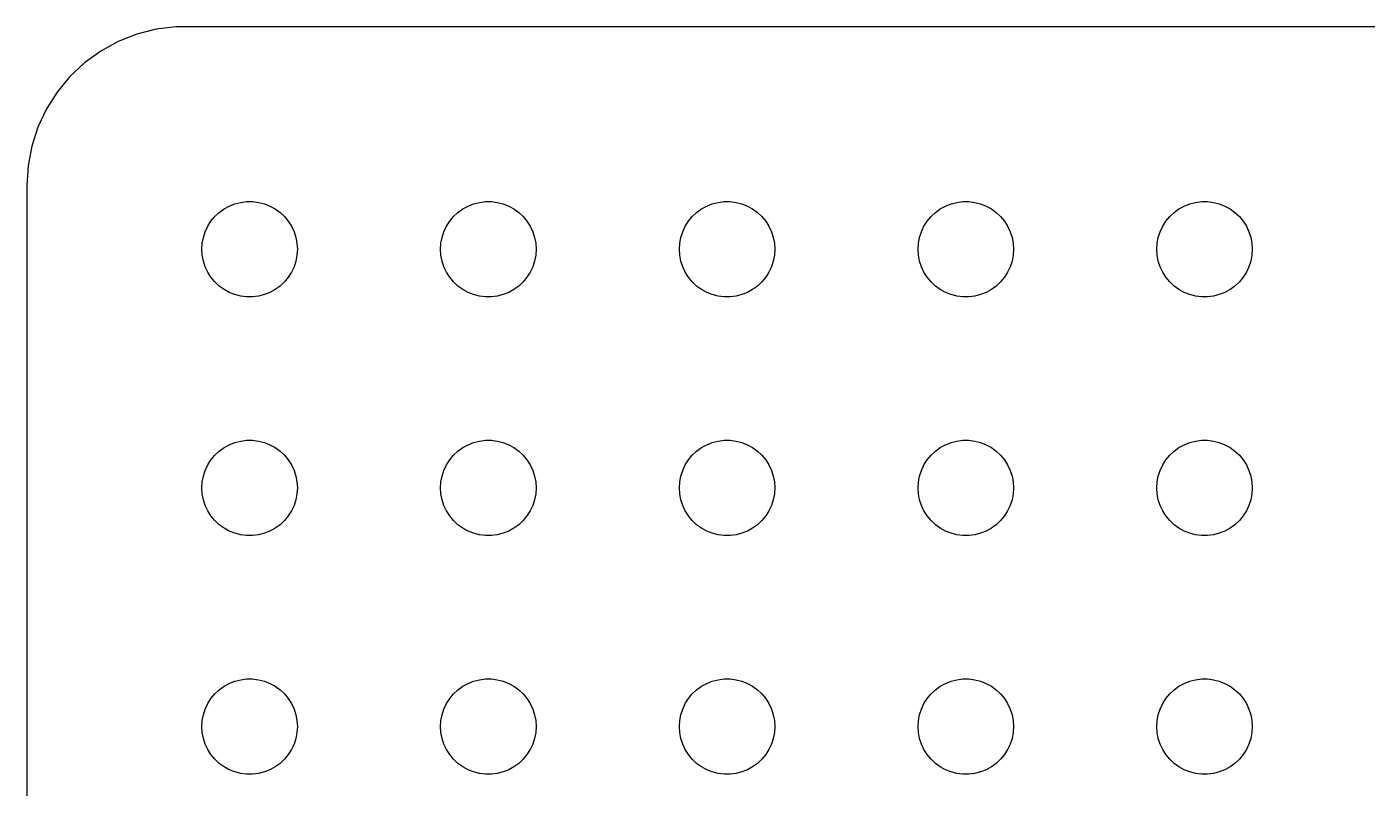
# Model space of a CAD drawing. Header units: metres. Extents: x -44.5 to 44.5, y 86 to 184.
# Drawn here: x -44.5 to -2.39, y 106.06 to 129.99 of the extents above; entities that cross this region are included whole.
import ezdxf

# ---------------------------------------------------------------- set-up
doc = ezdxf.new("R2010")
doc.units = ezdxf.units.M

msp = doc.modelspace()

# ---------------------------------------------------------------- linework, layer by layer
for p, q in [((-41.0451, 129.755), (-41.6289, 129.524)), ((-40.4369, 129.911), (-41.0451, 129.755)), ((-39.8139, 129.99), (-40.4369, 129.911)), ((39.8139, 129.99), (-39.8139, 129.99)), ((-41.6289, 129.524), (-42.1791, 129.222)), ((-42.1791, 129.222), (-42.6871, 128.853)), ((-42.6871, 128.853), (-43.1448, 128.423)), ((-43.1448, 128.423), (-43.5451, 127.939)), ((-43.5451, 127.939), (-43.8815, 127.409)), ((-43.8815, 127.409), (-44.1489, 126.841)), ((-44.1489, 126.841), (-44.3429, 126.243)), ((-44.3429, 126.243), (-44.4606, 125.627)), ((-44.4606, 125.627), (-44.5, 125)), ((-44.5, 125), (-44.5, 91)), ((-38.4561, 124.156), (-38.3037, 124.266)), ((-38.3037, 124.266), (-38.1387, 124.357)), ((-38.1387, 124.357), (-37.9635, 124.427)), ((-37.9635, 124.427), (-37.7811, 124.473)), ((-37.7811, 124.473), (-37.5942, 124.497)), ((-37.5942, 124.497), (-37.4058, 124.497)), ((-37.4058, 124.497), (-37.2189, 124.473)), ((-37.2189, 124.473), (-37.0365, 124.427)), ((-37.0365, 124.427), (-36.8613, 124.357)), ((-36.8613, 124.357), (-36.6963, 124.266)), ((-36.6963, 124.266), (-36.5439, 124.156)), ((-30.9561, 124.156), (-30.8037, 124.266)), ((-30.8037, 124.266), (-30.6387, 124.357)), ((-30.6387, 124.357), (-30.4635, 124.427)), ((-30.4635, 124.427), (-30.2811, 124.473)), ((-30.2811, 124.473), (-30.0942, 124.497)), ((-30.0942, 124.497), (-29.9058, 124.497)), ((-29.9058, 124.497), (-29.7189, 124.473)), ((-29.7189, 124.473), (-29.5365, 124.427)), ((-29.5365, 124.427), (-29.3613, 124.357)), ((-29.3613, 124.357), (-29.1963, 124.266)), ((-29.1963, 124.266), (-29.0439, 124.156)), ((-23.4561, 124.156), (-23.3037, 124.266)), ((-23.3037, 124.266), (-23.1387, 124.357)), ((-23.1387, 124.357), (-22.9635, 124.427)), ((-22.9635, 124.427), (-22.7811, 124.473)), ((-22.7811, 124.473), (-22.5942, 124.497)), ((-22.5942, 124.497), (-22.4058, 124.497)), ((-22.4058, 124.497), (-22.2189, 124.473)), ((-22.2189, 124.473), (-22.0365, 124.427)), ((-22.0365, 124.427), (-21.8613, 124.357)), ((-21.8613, 124.357), (-21.6963, 124.266)), ((-21.6963, 124.266), (-21.5439, 124.156)), ((-15.9561, 124.156), (-15.8037, 124.266)), ((-15.8037, 124.266), (-15.6387, 124.357)), ((-15.6387, 124.357), (-15.4635, 124.427)), ((-15.4635, 124.427), (-15.2811, 124.473)), ((-15.2811, 124.473), (-15.0942, 124.497)), ((-15.0942, 124.497), (-14.9058, 124.497)), ((-14.9058, 124.497), (-14.7189, 124.473)), ((-14.7189, 124.473), (-14.5365, 124.427)), ((-14.5365, 124.427), (-14.3613, 124.357)), ((-14.3613, 124.357), (-14.1963, 124.266)), ((-14.1963, 124.266), (-14.0439, 124.156)), ((-8.45613, 124.156), (-8.30373, 124.266)), ((-8.30373, 124.266), (-8.13866, 124.357)), ((-8.13866, 124.357), (-7.96352, 124.427)), ((-7.96352, 124.427), (-7.78107, 124.473)), ((-7.78107, 124.473), (-7.59418, 124.497)), ((-7.59418, 124.497), (-7.40581, 124.497)), ((-7.40581, 124.497), (-7.21892, 124.473)), ((-7.21892, 124.473), (-7.03647, 124.427)), ((-7.03647, 124.427), (-6.86133, 124.357)), ((-6.86133, 124.357), (-6.69626, 124.266)), ((-6.69626, 124.266), (-6.54385, 124.156)), ((-38.8145, 123.723), (-38.7135, 123.882)), ((-38.7135, 123.882), (-38.5934, 124.027)), ((-38.5934, 124.027), (-38.4561, 124.156)), ((-36.5439, 124.156), (-36.4065, 124.027)), ((-36.4065, 124.027), (-36.2865, 123.882)), ((-36.2865, 123.882), (-36.1855, 123.723)), ((-31.3145, 123.723), (-31.2135, 123.882)), ((-31.2135, 123.882), (-31.0934, 124.027)), ((-31.0934, 124.027), (-30.9561, 124.156)), ((-29.0439, 124.156), (-28.9065, 124.027)), ((-28.9065, 124.027), (-28.7865, 123.882)), ((-28.7865, 123.882), (-28.6855, 123.723)), ((-23.8145, 123.723), (-23.7135, 123.882)), ((-23.7135, 123.882), (-23.5934, 124.027)), ((-23.5934, 124.027), (-23.4561, 124.156)), ((-21.5439, 124.156), (-21.4065, 124.027)), ((-21.4065, 124.027), (-21.2865, 123.882)), ((-21.2865, 123.882), (-21.1855, 123.723)), ((-16.3145, 123.723), (-16.2135, 123.882)), ((-16.2135, 123.882), (-16.0934, 124.027)), ((-16.0934, 124.027), (-15.9561, 124.156)), ((-14.0439, 124.156), (-13.9065, 124.027)), ((-13.9065, 124.027), (-13.7865, 123.882)), ((-13.7865, 123.882), (-13.6855, 123.723)), ((-8.81445, 123.723), (-8.71352, 123.882)), ((-8.71352, 123.882), (-8.59344, 124.027)), ((-8.59344, 124.027), (-8.45613, 124.156)), ((-6.54385, 124.156), (-6.40654, 124.027)), ((-6.40654, 124.027), (-6.28647, 123.882)), ((-6.28647, 123.882), (-6.18553, 123.723)), ((-38.9529, 123.373), (-38.8947, 123.552)), ((-38.8947, 123.552), (-38.8145, 123.723)), ((-36.1855, 123.723), (-36.1053, 123.552)), ((-36.1053, 123.552), (-36.0471, 123.373)), ((-31.4529, 123.373), (-31.3947, 123.552)), ((-31.3947, 123.552), (-31.3145, 123.723)), ((-28.6855, 123.723), (-28.6053, 123.552)), ((-28.6053, 123.552), (-28.5471, 123.373)), ((-23.9529, 123.373), (-23.8947, 123.552)), ((-23.8947, 123.552), (-23.8145, 123.723)), ((-21.1855, 123.723), (-21.1053, 123.552)), ((-21.1053, 123.552), (-21.0471, 123.373)), ((-16.4529, 123.373), (-16.3947, 123.552)), ((-16.3947, 123.552), (-16.3145, 123.723)), ((-13.6855, 123.723), (-13.6053, 123.552)), ((-13.6053, 123.552), (-13.5471, 123.373)), ((-8.95287, 123.373), (-8.89465, 123.552)), ((-8.89465, 123.552), (-8.81445, 123.723)), ((-6.18553, 123.723), (-6.10533, 123.552)), ((-6.10533, 123.552), (-6.04712, 123.373)), ((-39, 123), (-38.9882, 123.188)), ((-38.9882, 122.812), (-39, 123)), ((-38.9882, 123.188), (-38.9529, 123.373)), ((-36.0471, 123.373), (-36.0118, 123.188)), ((-36.0118, 123.188), (-36, 123)), ((-36, 123), (-36.0118, 122.812)), ((-31.5, 123), (-31.4882, 123.188)), ((-31.4882, 122.812), (-31.5, 123)), ((-31.4882, 123.188), (-31.4529, 123.373)), ((-28.5471, 123.373), (-28.5118, 123.188)), ((-28.5118, 123.188), (-28.5, 123)), ((-28.5, 123), (-28.5118, 122.812)), ((-24, 123), (-23.9882, 123.188)), ((-23.9882, 122.812), (-24, 123)), ((-23.9882, 123.188), (-23.9529, 123.373)), ((-21.0471, 123.373), (-21.0118, 123.188)), ((-21.0118, 123.188), (-21, 123)), ((-21, 123), (-21.0118, 122.812)), ((-16.5, 123), (-16.4882, 123.188)), ((-16.4882, 122.812), (-16.5, 123)), ((-16.4882, 123.188), (-16.4529, 123.373)), ((-13.5471, 123.373), (-13.5118, 123.188)), ((-13.5118, 123.188), (-13.5, 123)), ((-13.5, 123), (-13.5118, 122.812)), ((-9, 123), (-8.98816, 123.188)), ((-8.98816, 122.812), (-9, 123)), ((-8.98816, 123.188), (-8.95287, 123.373)), ((-6.04712, 123.373), (-6.01183, 123.188)), ((-6.01183, 123.188), (-6, 123)), ((-6, 123), (-6.01183, 122.812)), ((-38.9529, 122.627), (-38.9882, 122.812)), ((-38.8947, 122.448), (-38.9529, 122.627)), ((-36.0471, 122.627), (-36.1053, 122.448)), ((-36.0118, 122.812), (-36.0471, 122.627)), ((-31.4529, 122.627), (-31.4882, 122.812)), ((-31.3947, 122.448), (-31.4529, 122.627)), ((-28.5471, 122.627), (-28.6053, 122.448)), ((-28.5118, 122.812), (-28.5471, 122.627)), ((-23.9529, 122.627), (-23.9882, 122.812)), ((-23.8947, 122.448), (-23.9529, 122.627)), ((-21.0471, 122.627), (-21.1053, 122.448)), ((-21.0118, 122.812), (-21.0471, 122.627)), ((-16.4529, 122.627), (-16.4882, 122.812)), ((-16.3947, 122.448), (-16.4529, 122.627)), ((-13.5471, 122.627), (-13.6053, 122.448)), ((-13.5118, 122.812), (-13.5471, 122.627)), ((-8.95287, 122.627), (-8.98816, 122.812)), ((-8.89465, 122.448), (-8.95287, 122.627)), ((-6.04712, 122.627), (-6.10533, 122.448)), ((-6.01183, 122.812), (-6.04712, 122.627)), ((-38.8145, 122.277), (-38.8947, 122.448)), ((-38.7135, 122.118), (-38.8145, 122.277)), ((-36.1855, 122.277), (-36.2865, 122.118)), ((-36.1053, 122.448), (-36.1855, 122.277)), ((-31.3145, 122.277), (-31.3947, 122.448)), ((-31.2135, 122.118), (-31.3145, 122.277)), ((-28.6855, 122.277), (-28.7865, 122.118)), ((-28.6053, 122.448), (-28.6855, 122.277)), ((-23.8145, 122.277), (-23.8947, 122.448)), ((-23.7135, 122.118), (-23.8145, 122.277)), ((-21.1855, 122.277), (-21.2865, 122.118)), ((-21.1053, 122.448), (-21.1855, 122.277)), ((-16.3145, 122.277), (-16.3947, 122.448)), ((-16.2135, 122.118), (-16.3145, 122.277)), ((-13.6855, 122.277), (-13.7865, 122.118)), ((-13.6053, 122.448), (-13.6855, 122.277)), ((-8.81445, 122.277), (-8.89465, 122.448)), ((-8.71352, 122.118), (-8.81445, 122.277)), ((-6.18553, 122.277), (-6.28647, 122.118)), ((-6.10533, 122.448), (-6.18553, 122.277)), ((-38.5934, 121.973), (-38.7135, 122.118)), ((-38.4561, 121.844), (-38.5934, 121.973)), ((-38.3037, 121.734), (-38.4561, 121.844)), ((-38.1387, 121.643), (-38.3037, 121.734)), ((-36.6963, 121.734), (-36.8613, 121.643)), ((-36.5439, 121.844), (-36.6963, 121.734)), ((-36.4065, 121.973), (-36.5439, 121.844)), ((-36.2865, 122.118), (-36.4065, 121.973)), ((-31.0934, 121.973), (-31.2135, 122.118)), ((-30.9561, 121.844), (-31.0934, 121.973)), ((-30.8037, 121.734), (-30.9561, 121.844)), ((-30.6387, 121.643), (-30.8037, 121.734)), ((-29.1963, 121.734), (-29.3613, 121.643)), ((-29.0439, 121.844), (-29.1963, 121.734)), ((-28.9065, 121.973), (-29.0439, 121.844)), ((-28.7865, 122.118), (-28.9065, 121.973)), ((-23.5934, 121.973), (-23.7135, 122.118)), ((-23.4561, 121.844), (-23.5934, 121.973)), ((-23.3037, 121.734), (-23.4561, 121.844)), ((-23.1387, 121.643), (-23.3037, 121.734)), ((-21.6963, 121.734), (-21.8613, 121.643)), ((-21.5439, 121.844), (-21.6963, 121.734)), ((-21.4065, 121.973), (-21.5439, 121.844)), ((-21.2865, 122.118), (-21.4065, 121.973)), ((-16.0934, 121.973), (-16.2135, 122.118)), ((-15.9561, 121.844), (-16.0934, 121.973)), ((-15.8037, 121.734), (-15.9561, 121.844)), ((-15.6387, 121.643), (-15.8037, 121.734)), ((-14.1963, 121.734), (-14.3613, 121.643)), ((-14.0439, 121.844), (-14.1963, 121.734)), ((-13.9065, 121.973), (-14.0439, 121.844)), ((-13.7865, 122.118), (-13.9065, 121.973)), ((-8.59344, 121.973), (-8.71352, 122.118)), ((-8.45613, 121.844), (-8.59344, 121.973)), ((-8.30373, 121.734), (-8.45613, 121.844)), ((-8.13866, 121.643), (-8.30373, 121.734)), ((-6.69626, 121.734), (-6.86133, 121.643)), ((-6.54385, 121.844), (-6.69626, 121.734)), ((-6.40654, 121.973), (-6.54385, 121.844)), ((-6.28647, 122.118), (-6.40654, 121.973)), ((-37.9635, 121.573), (-38.1387, 121.643)), ((-37.7811, 121.527), (-37.9635, 121.573)), ((-37.5942, 121.503), (-37.7811, 121.527)), ((-37.4058, 121.503), (-37.5942, 121.503)), ((-37.2189, 121.527), (-37.4058, 121.503)), ((-37.0365, 121.573), (-37.2189, 121.527)), ((-36.8613, 121.643), (-37.0365, 121.573)), ((-30.4635, 121.573), (-30.6387, 121.643)), ((-30.2811, 121.527), (-30.4635, 121.573)), ((-30.0942, 121.503), (-30.2811, 121.527)), ((-29.9058, 121.503), (-30.0942, 121.503)), ((-29.7189, 121.527), (-29.9058, 121.503)), ((-29.5365, 121.573), (-29.7189, 121.527)), ((-29.3613, 121.643), (-29.5365, 121.573)), ((-22.9635, 121.573), (-23.1387, 121.643)), ((-22.7811, 121.527), (-22.9635, 121.573)), ((-22.5942, 121.503), (-22.7811, 121.527)), ((-22.4058, 121.503), (-22.5942, 121.503)), ((-22.2189, 121.527), (-22.4058, 121.503)), ((-22.0365, 121.573), (-22.2189, 121.527)), ((-21.8613, 121.643), (-22.0365, 121.573)), ((-15.4635, 121.573), (-15.6387, 121.643)), ((-15.2811, 121.527), (-15.4635, 121.573)), ((-15.0942, 121.503), (-15.2811, 121.527)), ((-14.9058, 121.503), (-15.0942, 121.503)), ((-14.7189, 121.527), (-14.9058, 121.503)), ((-14.5365, 121.573), (-14.7189, 121.527)), ((-14.3613, 121.643), (-14.5365, 121.573)), ((-7.96352, 121.573), (-8.13866, 121.643)), ((-7.78107, 121.527), (-7.96352, 121.573)), ((-7.59418, 121.503), (-7.78107, 121.527)), ((-7.40581, 121.503), (-7.59418, 121.503)), ((-7.21892, 121.527), (-7.40581, 121.503)), ((-7.03647, 121.573), (-7.21892, 121.527)), ((-6.86133, 121.643), (-7.03647, 121.573)), ((-38.5934, 116.527), (-38.4561, 116.656)), ((-38.4561, 116.656), (-38.3037, 116.766)), ((-38.3037, 116.766), (-38.1387, 116.857)), ((-38.1387, 116.857), (-37.9635, 116.927)), ((-37.9635, 116.927), (-37.7811, 116.973)), ((-37.7811, 116.973), (-37.5942, 116.997)), ((-37.5942, 116.997), (-37.4058, 116.997)), ((-37.4058, 116.997), (-37.2189, 116.973)), ((-37.2189, 116.973), (-37.0365, 116.927)), ((-37.0365, 116.927), (-36.8613, 116.857)), ((-36.8613, 116.857), (-36.6963, 116.766)), ((-36.6963, 116.766), (-36.5439, 116.656)), ((-36.5439, 116.656), (-36.4065, 116.527)), ((-31.0934, 116.527), (-30.9561, 116.656)), ((-30.9561, 116.656), (-30.8037, 116.766)), ((-30.8037, 116.766), (-30.6387, 116.857)), ((-30.6387, 116.857), (-30.4635, 116.927)), ((-30.4635, 116.927), (-30.2811, 116.973)), ((-30.2811, 116.973), (-30.0942, 116.997)), ((-30.0942, 116.997), (-29.9058, 116.997)), ((-29.9058, 116.997), (-29.7189, 116.973)), ((-29.7189, 116.973), (-29.5365, 116.927)), ((-29.5365, 116.927), (-29.3613, 116.857)), ((-29.3613, 116.857), (-29.1963, 116.766)), ((-29.1963, 116.766), (-29.0439, 116.656)), ((-29.0439, 116.656), (-28.9065, 116.527)), ((-23.5934, 116.527), (-23.4561, 116.656)), ((-23.4561, 116.656), (-23.3037, 116.766)), ((-23.3037, 116.766), (-23.1387, 116.857)), ((-23.1387, 116.857), (-22.9635, 116.927)), ((-22.9635, 116.927), (-22.7811, 116.973)), ((-22.7811, 116.973), (-22.5942, 116.997)), ((-22.5942, 116.997), (-22.4058, 116.997)), ((-22.4058, 116.997), (-22.2189, 116.973)), ((-22.2189, 116.973), (-22.0365, 116.927)), ((-22.0365, 116.927), (-21.8613, 116.857)), ((-21.8613, 116.857), (-21.6963, 116.766)), ((-21.6963, 116.766), (-21.5439, 116.656)), ((-21.5439, 116.656), (-21.4065, 116.527)), ((-16.0934, 116.527), (-15.9561, 116.656)), ((-15.9561, 116.656), (-15.8037, 116.766)), ((-15.8037, 116.766), (-15.6387, 116.857)), ((-15.6387, 116.857), (-15.4635, 116.927)), ((-15.4635, 116.927), (-15.2811, 116.973)), ((-15.2811, 116.973), (-15.0942, 116.997)), ((-15.0942, 116.997), (-14.9058, 116.997)), ((-14.9058, 116.997), (-14.7189, 116.973)), ((-14.7189, 116.973), (-14.5365, 116.927)), ((-14.5365, 116.927), (-14.3613, 116.857)), ((-14.3613, 116.857), (-14.1963, 116.766)), ((-14.1963, 116.766), (-14.0439, 116.656)), ((-14.0439, 116.656), (-13.9065, 116.527)), ((-8.59344, 116.527), (-8.45613, 116.656)), ((-8.45613, 116.656), (-8.30373, 116.766)), ((-8.30373, 116.766), (-8.13866, 116.857)), ((-8.13866, 116.857), (-7.96352, 116.927)), ((-7.96352, 116.927), (-7.78107, 116.973)), ((-7.78107, 116.973), (-7.59418, 116.997)), ((-7.59418, 116.997), (-7.40581, 116.997)), ((-7.40581, 116.997), (-7.21892, 116.973)), ((-7.21892, 116.973), (-7.03647, 116.927)), ((-7.03647, 116.927), (-6.86133, 116.857)), ((-6.86133, 116.857), (-6.69626, 116.766)), ((-6.69626, 116.766), (-6.54385, 116.656)), ((-6.54385, 116.656), (-6.40654, 116.527)), ((-38.8145, 116.223), (-38.7135, 116.382)), ((-38.7135, 116.382), (-38.5934, 116.527)), ((-36.4065, 116.527), (-36.2865, 116.382)), ((-36.2865, 116.382), (-36.1855, 116.223)), ((-31.3145, 116.223), (-31.2135, 116.382)), ((-31.2135, 116.382), (-31.0934, 116.527)), ((-28.9065, 116.527), (-28.7865, 116.382)), ((-28.7865, 116.382), (-28.6855, 116.223)), ((-23.8145, 116.223), (-23.7135, 116.382)), ((-23.7135, 116.382), (-23.5934, 116.527)), ((-21.4065, 116.527), (-21.2865, 116.382)), ((-21.2865, 116.382), (-21.1855, 116.223)), ((-16.3145, 116.223), (-16.2135, 116.382)), ((-16.2135, 116.382), (-16.0934, 116.527)), ((-13.9065, 116.527), (-13.7865, 116.382)), ((-13.7865, 116.382), (-13.6855, 116.223)), ((-8.81445, 116.223), (-8.71352, 116.382)), ((-8.71352, 116.382), (-8.59344, 116.527)), ((-6.40654, 116.527), (-6.28647, 116.382)), ((-6.28647, 116.382), (-6.18553, 116.223)), ((-38.9882, 115.688), (-38.9529, 115.873)), ((-38.9529, 115.873), (-38.8947, 116.052)), ((-38.8947, 116.052), (-38.8145, 116.223)), ((-36.1855, 116.223), (-36.1053, 116.052)), ((-36.1053, 116.052), (-36.0471, 115.873)), ((-36.0471, 115.873), (-36.0118, 115.688)), ((-31.4882, 115.688), (-31.4529, 115.873)), ((-31.4529, 115.873), (-31.3947, 116.052)), ((-31.3947, 116.052), (-31.3145, 116.223)), ((-28.6855, 116.223), (-28.6053, 116.052)), ((-28.6053, 116.052), (-28.5471, 115.873)), ((-28.5471, 115.873), (-28.5118, 115.688)), ((-23.9882, 115.688), (-23.9529, 115.873)), ((-23.9529, 115.873), (-23.8947, 116.052)), ((-23.8947, 116.052), (-23.8145, 116.223)), ((-21.1855, 116.223), (-21.1053, 116.052)), ((-21.1053, 116.052), (-21.0471, 115.873)), ((-21.0471, 115.873), (-21.0118, 115.688)), ((-16.4882, 115.688), (-16.4529, 115.873)), ((-16.4529, 115.873), (-16.3947, 116.052)), ((-16.3947, 116.052), (-16.3145, 116.223)), ((-13.6855, 116.223), (-13.6053, 116.052)), ((-13.6053, 116.052), (-13.5471, 115.873)), ((-13.5471, 115.873), (-13.5118, 115.688)), ((-8.98816, 115.688), (-8.95287, 115.873)), ((-8.95287, 115.873), (-8.89465, 116.052)), ((-8.89465, 116.052), (-8.81445, 116.223)), ((-6.18553, 116.223), (-6.10533, 116.052)), ((-6.10533, 116.052), (-6.04712, 115.873)), ((-6.04712, 115.873), (-6.01183, 115.688)), ((-39, 115.5), (-38.9882, 115.688)), ((-38.9882, 115.312), (-39, 115.5)), ((-36.0118, 115.688), (-36, 115.5)), ((-36, 115.5), (-36.0118, 115.312)), ((-31.5, 115.5), (-31.4882, 115.688)), ((-31.4882, 115.312), (-31.5, 115.5)), ((-28.5118, 115.688), (-28.5, 115.5)), ((-28.5, 115.5), (-28.5118, 115.312)), ((-24, 115.5), (-23.9882, 115.688)), ((-23.9882, 115.312), (-24, 115.5)), ((-21.0118, 115.688), (-21, 115.5)), ((-21, 115.5), (-21.0118, 115.312)), ((-16.5, 115.5), (-16.4882, 115.688)), ((-16.4882, 115.312), (-16.5, 115.5)), ((-13.5118, 115.688), (-13.5, 115.5)), ((-13.5, 115.5), (-13.5118, 115.312)), ((-9, 115.5), (-8.98816, 115.688)), ((-8.98816, 115.312), (-9, 115.5)), ((-6.01183, 115.688), (-6, 115.5)), ((-6, 115.5), (-6.01183, 115.312)), ((-38.9529, 115.127), (-38.9882, 115.312)), ((-38.8947, 114.948), (-38.9529, 115.127)), ((-36.0471, 115.127), (-36.1053, 114.948)), ((-36.0118, 115.312), (-36.0471, 115.127)), ((-31.4529, 115.127), (-31.4882, 115.312)), ((-31.3947, 114.948), (-31.4529, 115.127)), ((-28.5471, 115.127), (-28.6053, 114.948)), ((-28.5118, 115.312), (-28.5471, 115.127)), ((-23.9529, 115.127), (-23.9882, 115.312)), ((-23.8947, 114.948), (-23.9529, 115.127)), ((-21.0471, 115.127), (-21.1053, 114.948)), ((-21.0118, 115.312), (-21.0471, 115.127)), ((-16.4529, 115.127), (-16.4882, 115.312)), ((-16.3947, 114.948), (-16.4529, 115.127)), ((-13.5471, 115.127), (-13.6053, 114.948)), ((-13.5118, 115.312), (-13.5471, 115.127)), ((-8.95287, 115.127), (-8.98816, 115.312)), ((-8.89465, 114.948), (-8.95287, 115.127)), ((-6.04712, 115.127), (-6.10533, 114.948)), ((-6.01183, 115.312), (-6.04712, 115.127)), ((-38.8145, 114.777), (-38.8947, 114.948)), ((-38.7135, 114.618), (-38.8145, 114.777)), ((-38.5934, 114.473), (-38.7135, 114.618)), ((-36.2865, 114.618), (-36.4065, 114.473)), ((-36.1855, 114.777), (-36.2865, 114.618)), ((-36.1053, 114.948), (-36.1855, 114.777)), ((-31.3145, 114.777), (-31.3947, 114.948)), ((-31.2135, 114.618), (-31.3145, 114.777)), ((-31.0934, 114.473), (-31.2135, 114.618)), ((-28.7865, 114.618), (-28.9065, 114.473)), ((-28.6855, 114.777), (-28.7865, 114.618)), ((-28.6053, 114.948), (-28.6855, 114.777)), ((-23.8145, 114.777), (-23.8947, 114.948)), ((-23.7135, 114.618), (-23.8145, 114.777)), ((-23.5934, 114.473), (-23.7135, 114.618)), ((-21.2865, 114.618), (-21.4065, 114.473)), ((-21.1855, 114.777), (-21.2865, 114.618)), ((-21.1053, 114.948), (-21.1855, 114.777)), ((-16.3145, 114.777), (-16.3947, 114.948)), ((-16.2135, 114.618), (-16.3145, 114.777)), ((-16.0934, 114.473), (-16.2135, 114.618)), ((-13.7865, 114.618), (-13.9065, 114.473)), ((-13.6855, 114.777), (-13.7865, 114.618)), ((-13.6053, 114.948), (-13.6855, 114.777)), ((-8.81445, 114.777), (-8.89465, 114.948)), ((-8.71352, 114.618), (-8.81445, 114.777)), ((-8.59344, 114.473), (-8.71352, 114.618)), ((-6.28647, 114.618), (-6.40654, 114.473)), ((-6.18553, 114.777), (-6.28647, 114.618)), ((-6.10533, 114.948), (-6.18553, 114.777)), ((-38.4561, 114.344), (-38.5934, 114.473)), ((-38.3037, 114.234), (-38.4561, 114.344)), ((-38.1387, 114.143), (-38.3037, 114.234)), ((-37.9635, 114.073), (-38.1387, 114.143)), ((-36.8613, 114.143), (-37.0365, 114.073)), ((-36.6963, 114.234), (-36.8613, 114.143)), ((-36.5439, 114.344), (-36.6963, 114.234)), ((-36.4065, 114.473), (-36.5439, 114.344)), ((-30.9561, 114.344), (-31.0934, 114.473)), ((-30.8037, 114.234), (-30.9561, 114.344)), ((-30.6387, 114.143), (-30.8037, 114.234)), ((-30.4635, 114.073), (-30.6387, 114.143)), ((-29.3613, 114.143), (-29.5365, 114.073)), ((-29.1963, 114.234), (-29.3613, 114.143)), ((-29.0439, 114.344), (-29.1963, 114.234)), ((-28.9065, 114.473), (-29.0439, 114.344)), ((-23.4561, 114.344), (-23.5934, 114.473)), ((-23.3037, 114.234), (-23.4561, 114.344)), ((-23.1387, 114.143), (-23.3037, 114.234)), ((-22.9635, 114.073), (-23.1387, 114.143)), ((-21.8613, 114.143), (-22.0365, 114.073)), ((-21.6963, 114.234), (-21.8613, 114.143)), ((-21.5439, 114.344), (-21.6963, 114.234)), ((-21.4065, 114.473), (-21.5439, 114.344)), ((-15.9561, 114.344), (-16.0934, 114.473)), ((-15.8037, 114.234), (-15.9561, 114.344)), ((-15.6387, 114.143), (-15.8037, 114.234)), ((-15.4635, 114.073), (-15.6387, 114.143)), ((-14.3613, 114.143), (-14.5365, 114.073)), ((-14.1963, 114.234), (-14.3613, 114.143)), ((-14.0439, 114.344), (-14.1963, 114.234)), ((-13.9065, 114.473), (-14.0439, 114.344)), ((-8.45613, 114.344), (-8.59344, 114.473)), ((-8.30373, 114.234), (-8.45613, 114.344)), ((-8.13866, 114.143), (-8.30373, 114.234)), ((-7.96352, 114.073), (-8.13866, 114.143)), ((-6.86133, 114.143), (-7.03647, 114.073)), ((-6.69626, 114.234), (-6.86133, 114.143)), ((-6.54385, 114.344), (-6.69626, 114.234)), ((-6.40654, 114.473), (-6.54385, 114.344)), ((-37.7811, 114.027), (-37.9635, 114.073)), ((-37.5942, 114.003), (-37.7811, 114.027)), ((-37.4058, 114.003), (-37.5942, 114.003)), ((-37.2189, 114.027), (-37.4058, 114.003)), ((-37.0365, 114.073), (-37.2189, 114.027)), ((-30.2811, 114.027), (-30.4635, 114.073)), ((-30.0942, 114.003), (-30.2811, 114.027)), ((-29.9058, 114.003), (-30.0942, 114.003)), ((-29.7189, 114.027), (-29.9058, 114.003)), ((-29.5365, 114.073), (-29.7189, 114.027)), ((-22.7811, 114.027), (-22.9635, 114.073)), ((-22.5942, 114.003), (-22.7811, 114.027)), ((-22.4058, 114.003), (-22.5942, 114.003)), ((-22.2189, 114.027), (-22.4058, 114.003)), ((-22.0365, 114.073), (-22.2189, 114.027)), ((-15.2811, 114.027), (-15.4635, 114.073)), ((-15.0942, 114.003), (-15.2811, 114.027)), ((-14.9058, 114.003), (-15.0942, 114.003)), ((-14.7189, 114.027), (-14.9058, 114.003)), ((-14.5365, 114.073), (-14.7189, 114.027)), ((-7.78107, 114.027), (-7.96352, 114.073)), ((-7.59418, 114.003), (-7.78107, 114.027)), ((-7.40581, 114.003), (-7.59418, 114.003)), ((-7.21892, 114.027), (-7.40581, 114.003)), ((-7.03647, 114.073), (-7.21892, 114.027)), ((-37.7811, 109.473), (-37.5942, 109.497)), ((-37.5942, 109.497), (-37.4058, 109.497)), ((-37.4058, 109.497), (-37.2189, 109.473)), ((-30.2811, 109.473), (-30.0942, 109.497)), ((-30.0942, 109.497), (-29.9058, 109.497)), ((-29.9058, 109.497), (-29.7189, 109.473)), ((-22.7811, 109.473), (-22.5942, 109.497)), ((-22.5942, 109.497), (-22.4058, 109.497)), ((-22.4058, 109.497), (-22.2189, 109.473)), ((-15.2811, 109.473), (-15.0942, 109.497)), ((-15.0942, 109.497), (-14.9058, 109.497)), ((-14.9058, 109.497), (-14.7189, 109.473)), ((-7.78107, 109.473), (-7.59418, 109.497)), ((-7.59418, 109.497), (-7.40581, 109.497)), ((-7.40581, 109.497), (-7.21892, 109.473)), ((-38.5934, 109.027), (-38.4561, 109.156)), ((-38.4561, 109.156), (-38.3037, 109.266)), ((-38.3037, 109.266), (-38.1387, 109.357)), ((-38.1387, 109.357), (-37.9635, 109.427)), ((-37.9635, 109.427), (-37.7811, 109.473)), ((-37.2189, 109.473), (-37.0365, 109.427)), ((-37.0365, 109.427), (-36.8613, 109.357)), ((-36.8613, 109.357), (-36.6963, 109.266)), ((-36.6963, 109.266), (-36.5439, 109.156)), ((-36.5439, 109.156), (-36.4065, 109.027)), ((-31.0934, 109.027), (-30.9561, 109.156)), ((-30.9561, 109.156), (-30.8037, 109.266)), ((-30.8037, 109.266), (-30.6387, 109.357)), ((-30.6387, 109.357), (-30.4635, 109.427)), ((-30.4635, 109.427), (-30.2811, 109.473)), ((-29.7189, 109.473), (-29.5365, 109.427)), ((-29.5365, 109.427), (-29.3613, 109.357)), ((-29.3613, 109.357), (-29.1963, 109.266)), ((-29.1963, 109.266), (-29.0439, 109.156)), ((-29.0439, 109.156), (-28.9065, 109.027)), ((-23.5934, 109.027), (-23.4561, 109.156)), ((-23.4561, 109.156), (-23.3037, 109.266)), ((-23.3037, 109.266), (-23.1387, 109.357)), ((-23.1387, 109.357), (-22.9635, 109.427)), ((-22.9635, 109.427), (-22.7811, 109.473)), ((-22.2189, 109.473), (-22.0365, 109.427)), ((-22.0365, 109.427), (-21.8613, 109.357)), ((-21.8613, 109.357), (-21.6963, 109.266)), ((-21.6963, 109.266), (-21.5439, 109.156)), ((-21.5439, 109.156), (-21.4065, 109.027)), ((-16.0934, 109.027), (-15.9561, 109.156)), ((-15.9561, 109.156), (-15.8037, 109.266)), ((-15.8037, 109.266), (-15.6387, 109.357)), ((-15.6387, 109.357), (-15.4635, 109.427)), ((-15.4635, 109.427), (-15.2811, 109.473)), ((-14.7189, 109.473), (-14.5365, 109.427)), ((-14.5365, 109.427), (-14.3613, 109.357)), ((-14.3613, 109.357), (-14.1963, 109.266)), ((-14.1963, 109.266), (-14.0439, 109.156)), ((-14.0439, 109.156), (-13.9065, 109.027)), ((-8.59344, 109.027), (-8.45613, 109.156)), ((-8.45613, 109.156), (-8.30373, 109.266)), ((-8.30373, 109.266), (-8.13866, 109.357)), ((-8.13866, 109.357), (-7.96352, 109.427)), ((-7.96352, 109.427), (-7.78107, 109.473)), ((-7.21892, 109.473), (-7.03647, 109.427)), ((-7.03647, 109.427), (-6.86133, 109.357)), ((-6.86133, 109.357), (-6.69626, 109.266)), ((-6.69626, 109.266), (-6.54385, 109.156)), ((-6.54385, 109.156), (-6.40654, 109.027)), ((-38.8947, 108.552), (-38.8145, 108.723)), ((-38.8145, 108.723), (-38.7135, 108.882)), ((-38.7135, 108.882), (-38.5934, 109.027)), ((-36.4065, 109.027), (-36.2865, 108.882)), ((-36.2865, 108.882), (-36.1855, 108.723)), ((-36.1855, 108.723), (-36.1053, 108.552)), ((-31.3947, 108.552), (-31.3145, 108.723)), ((-31.3145, 108.723), (-31.2135, 108.882)), ((-31.2135, 108.882), (-31.0934, 109.027)), ((-28.9065, 109.027), (-28.7865, 108.882)), ((-28.7865, 108.882), (-28.6855, 108.723)), ((-28.6855, 108.723), (-28.6053, 108.552)), ((-23.8947, 108.552), (-23.8145, 108.723)), ((-23.8145, 108.723), (-23.7135, 108.882)), ((-23.7135, 108.882), (-23.5934, 109.027)), ((-21.4065, 109.027), (-21.2865, 108.882)), ((-21.2865, 108.882), (-21.1855, 108.723)), ((-21.1855, 108.723), (-21.1053, 108.552)), ((-16.3947, 108.552), (-16.3145, 108.723)), ((-16.3145, 108.723), (-16.2135, 108.882)), ((-16.2135, 108.882), (-16.0934, 109.027)), ((-13.9065, 109.027), (-13.7865, 108.882)), ((-13.7865, 108.882), (-13.6855, 108.723)), ((-13.6855, 108.723), (-13.6053, 108.552)), ((-8.89465, 108.552), (-8.81445, 108.723)), ((-8.81445, 108.723), (-8.71352, 108.882)), ((-8.71352, 108.882), (-8.59344, 109.027)), ((-6.40654, 109.027), (-6.28647, 108.882)), ((-6.28647, 108.882), (-6.18553, 108.723)), ((-6.18553, 108.723), (-6.10533, 108.552)), ((-38.9882, 108.188), (-38.9529, 108.373)), ((-38.9529, 108.373), (-38.8947, 108.552)), ((-36.1053, 108.552), (-36.0471, 108.373)), ((-36.0471, 108.373), (-36.0118, 108.188)), ((-31.4882, 108.188), (-31.4529, 108.373)), ((-31.4529, 108.373), (-31.3947, 108.552)), ((-28.6053, 108.552), (-28.5471, 108.373)), ((-28.5471, 108.373), (-28.5118, 108.188)), ((-23.9882, 108.188), (-23.9529, 108.373)), ((-23.9529, 108.373), (-23.8947, 108.552)), ((-21.1053, 108.552), (-21.0471, 108.373)), ((-21.0471, 108.373), (-21.0118, 108.188)), ((-16.4882, 108.188), (-16.4529, 108.373)), ((-16.4529, 108.373), (-16.3947, 108.552)), ((-13.6053, 108.552), (-13.5471, 108.373)), ((-13.5471, 108.373), (-13.5118, 108.188)), ((-8.98816, 108.188), (-8.95287, 108.373)), ((-8.95287, 108.373), (-8.89465, 108.552)), ((-6.10533, 108.552), (-6.04712, 108.373)), ((-6.04712, 108.373), (-6.01183, 108.188)), ((-39, 108), (-38.9882, 108.188)), ((-38.9882, 107.812), (-39, 108)), ((-38.9529, 107.627), (-38.9882, 107.812)), ((-36.0118, 107.812), (-36.0471, 107.627)), ((-36.0118, 108.188), (-36, 108)), ((-36, 108), (-36.0118, 107.812)), ((-31.5, 108), (-31.4882, 108.188)), ((-31.4882, 107.812), (-31.5, 108)), ((-31.4529, 107.627), (-31.4882, 107.812)), ((-28.5118, 107.812), (-28.5471, 107.627)), ((-28.5118, 108.188), (-28.5, 108)), ((-28.5, 108), (-28.5118, 107.812)), ((-24, 108), (-23.9882, 108.188)), ((-23.9882, 107.812), (-24, 108)), ((-23.9529, 107.627), (-23.9882, 107.812)), ((-21.0118, 107.812), (-21.0471, 107.627)), ((-21.0118, 108.188), (-21, 108)), ((-21, 108), (-21.0118, 107.812)), ((-16.5, 108), (-16.4882, 108.188)), ((-16.4882, 107.812), (-16.5, 108)), ((-16.4529, 107.627), (-16.4882, 107.812)), ((-13.5118, 107.812), (-13.5471, 107.627)), ((-13.5118, 108.188), (-13.5, 108)), ((-13.5, 108), (-13.5118, 107.812)), ((-9, 108), (-8.98816, 108.188)), ((-8.98816, 107.812), (-9, 108)), ((-8.95287, 107.627), (-8.98816, 107.812)), ((-6.01183, 107.812), (-6.04712, 107.627)), ((-6.01183, 108.188), (-6, 108)), ((-6, 108), (-6.01183, 107.812)), ((-38.8947, 107.448), (-38.9529, 107.627)), ((-38.8145, 107.277), (-38.8947, 107.448)), ((-36.1053, 107.448), (-36.1855, 107.277)), ((-36.0471, 107.627), (-36.1053, 107.448)), ((-31.3947, 107.448), (-31.4529, 107.627)), ((-31.3145, 107.277), (-31.3947, 107.448)), ((-28.6053, 107.448), (-28.6855, 107.277)), ((-28.5471, 107.627), (-28.6053, 107.448)), ((-23.8947, 107.448), (-23.9529, 107.627)), ((-23.8145, 107.277), (-23.8947, 107.448)), ((-21.1053, 107.448), (-21.1855, 107.277)), ((-21.0471, 107.627), (-21.1053, 107.448)), ((-16.3947, 107.448), (-16.4529, 107.627)), ((-16.3145, 107.277), (-16.3947, 107.448)), ((-13.6053, 107.448), (-13.6855, 107.277)), ((-13.5471, 107.627), (-13.6053, 107.448)), ((-8.89465, 107.448), (-8.95287, 107.627)), ((-8.81445, 107.277), (-8.89465, 107.448)), ((-6.10533, 107.448), (-6.18553, 107.277)), ((-6.04712, 107.627), (-6.10533, 107.448)), ((-38.7135, 107.118), (-38.8145, 107.277)), ((-38.5934, 106.973), (-38.7135, 107.118)), ((-38.4561, 106.844), (-38.5934, 106.973)), ((-36.4065, 106.973), (-36.5439, 106.844)), ((-36.2865, 107.118), (-36.4065, 106.973)), ((-36.1855, 107.277), (-36.2865, 107.118)), ((-31.2135, 107.118), (-31.3145, 107.277)), ((-31.0934, 106.973), (-31.2135, 107.118)), ((-30.9561, 106.844), (-31.0934, 106.973)), ((-28.9065, 106.973), (-29.0439, 106.844)), ((-28.7865, 107.118), (-28.9065, 106.973)), ((-28.6855, 107.277), (-28.7865, 107.118)), ((-23.7135, 107.118), (-23.8145, 107.277)), ((-23.5934, 106.973), (-23.7135, 107.118)), ((-23.4561, 106.844), (-23.5934, 106.973)), ((-21.4065, 106.973), (-21.5439, 106.844)), ((-21.2865, 107.118), (-21.4065, 106.973)), ((-21.1855, 107.277), (-21.2865, 107.118)), ((-16.2135, 107.118), (-16.3145, 107.277)), ((-16.0934, 106.973), (-16.2135, 107.118)), ((-15.9561, 106.844), (-16.0934, 106.973)), ((-13.9065, 106.973), (-14.0439, 106.844)), ((-13.7865, 107.118), (-13.9065, 106.973)), ((-13.6855, 107.277), (-13.7865, 107.118)), ((-8.71352, 107.118), (-8.81445, 107.277)), ((-8.59344, 106.973), (-8.71352, 107.118)), ((-8.45613, 106.844), (-8.59344, 106.973)), ((-6.40654, 106.973), (-6.54385, 106.844)), ((-6.28647, 107.118), (-6.40654, 106.973)), ((-6.18553, 107.277), (-6.28647, 107.118)), ((-38.3037, 106.734), (-38.4561, 106.844)), ((-38.1387, 106.643), (-38.3037, 106.734)), ((-37.9635, 106.573), (-38.1387, 106.643)), ((-37.7811, 106.527), (-37.9635, 106.573)), ((-37.0365, 106.573), (-37.2189, 106.527)), ((-36.8613, 106.643), (-37.0365, 106.573)), ((-36.6963, 106.734), (-36.8613, 106.643)), ((-36.5439, 106.844), (-36.6963, 106.734)), ((-30.8037, 106.734), (-30.9561, 106.844)), ((-30.6387, 106.643), (-30.8037, 106.734)), ((-30.4635, 106.573), (-30.6387, 106.643)), ((-30.2811, 106.527), (-30.4635, 106.573)), ((-29.5365, 106.573), (-29.7189, 106.527)), ((-29.3613, 106.643), (-29.5365, 106.573)), ((-29.1963, 106.734), (-29.3613, 106.643)), ((-29.0439, 106.844), (-29.1963, 106.734)), ((-23.3037, 106.734), (-23.4561, 106.844)), ((-23.1387, 106.643), (-23.3037, 106.734)), ((-22.9635, 106.573), (-23.1387, 106.643)), ((-22.7811, 106.527), (-22.9635, 106.573)), ((-22.0365, 106.573), (-22.2189, 106.527)), ((-21.8613, 106.643), (-22.0365, 106.573)), ((-21.6963, 106.734), (-21.8613, 106.643)), ((-21.5439, 106.844), (-21.6963, 106.734)), ((-15.8037, 106.734), (-15.9561, 106.844)), ((-15.6387, 106.643), (-15.8037, 106.734)), ((-15.4635, 106.573), (-15.6387, 106.643)), ((-15.2811, 106.527), (-15.4635, 106.573)), ((-14.5365, 106.573), (-14.7189, 106.527)), ((-14.3613, 106.643), (-14.5365, 106.573)), ((-14.1963, 106.734), (-14.3613, 106.643)), ((-14.0439, 106.844), (-14.1963, 106.734)), ((-8.30373, 106.734), (-8.45613, 106.844)), ((-8.13866, 106.643), (-8.30373, 106.734)), ((-7.96352, 106.573), (-8.13866, 106.643)), ((-7.78107, 106.527), (-7.96352, 106.573)), ((-7.03647, 106.573), (-7.21892, 106.527)), ((-6.86133, 106.643), (-7.03647, 106.573)), ((-6.69626, 106.734), (-6.86133, 106.643)), ((-6.54385, 106.844), (-6.69626, 106.734)), ((-37.5942, 106.503), (-37.7811, 106.527)), ((-37.4058, 106.503), (-37.5942, 106.503)), ((-37.2189, 106.527), (-37.4058, 106.503)), ((-30.0942, 106.503), (-30.2811, 106.527)), ((-29.9058, 106.503), (-30.0942, 106.503)), ((-29.7189, 106.527), (-29.9058, 106.503)), ((-22.5942, 106.503), (-22.7811, 106.527)), ((-22.4058, 106.503), (-22.5942, 106.503)), ((-22.2189, 106.527), (-22.4058, 106.503)), ((-15.0942, 106.503), (-15.2811, 106.527)), ((-14.9058, 106.503), (-15.0942, 106.503)), ((-14.7189, 106.527), (-14.9058, 106.503)), ((-7.59418, 106.503), (-7.78107, 106.527)), ((-7.40581, 106.503), (-7.59418, 106.503)), ((-7.21892, 106.527), (-7.40581, 106.503))]:
    msp.add_line(p, q)

doc.saveas('drawing.dxf')
